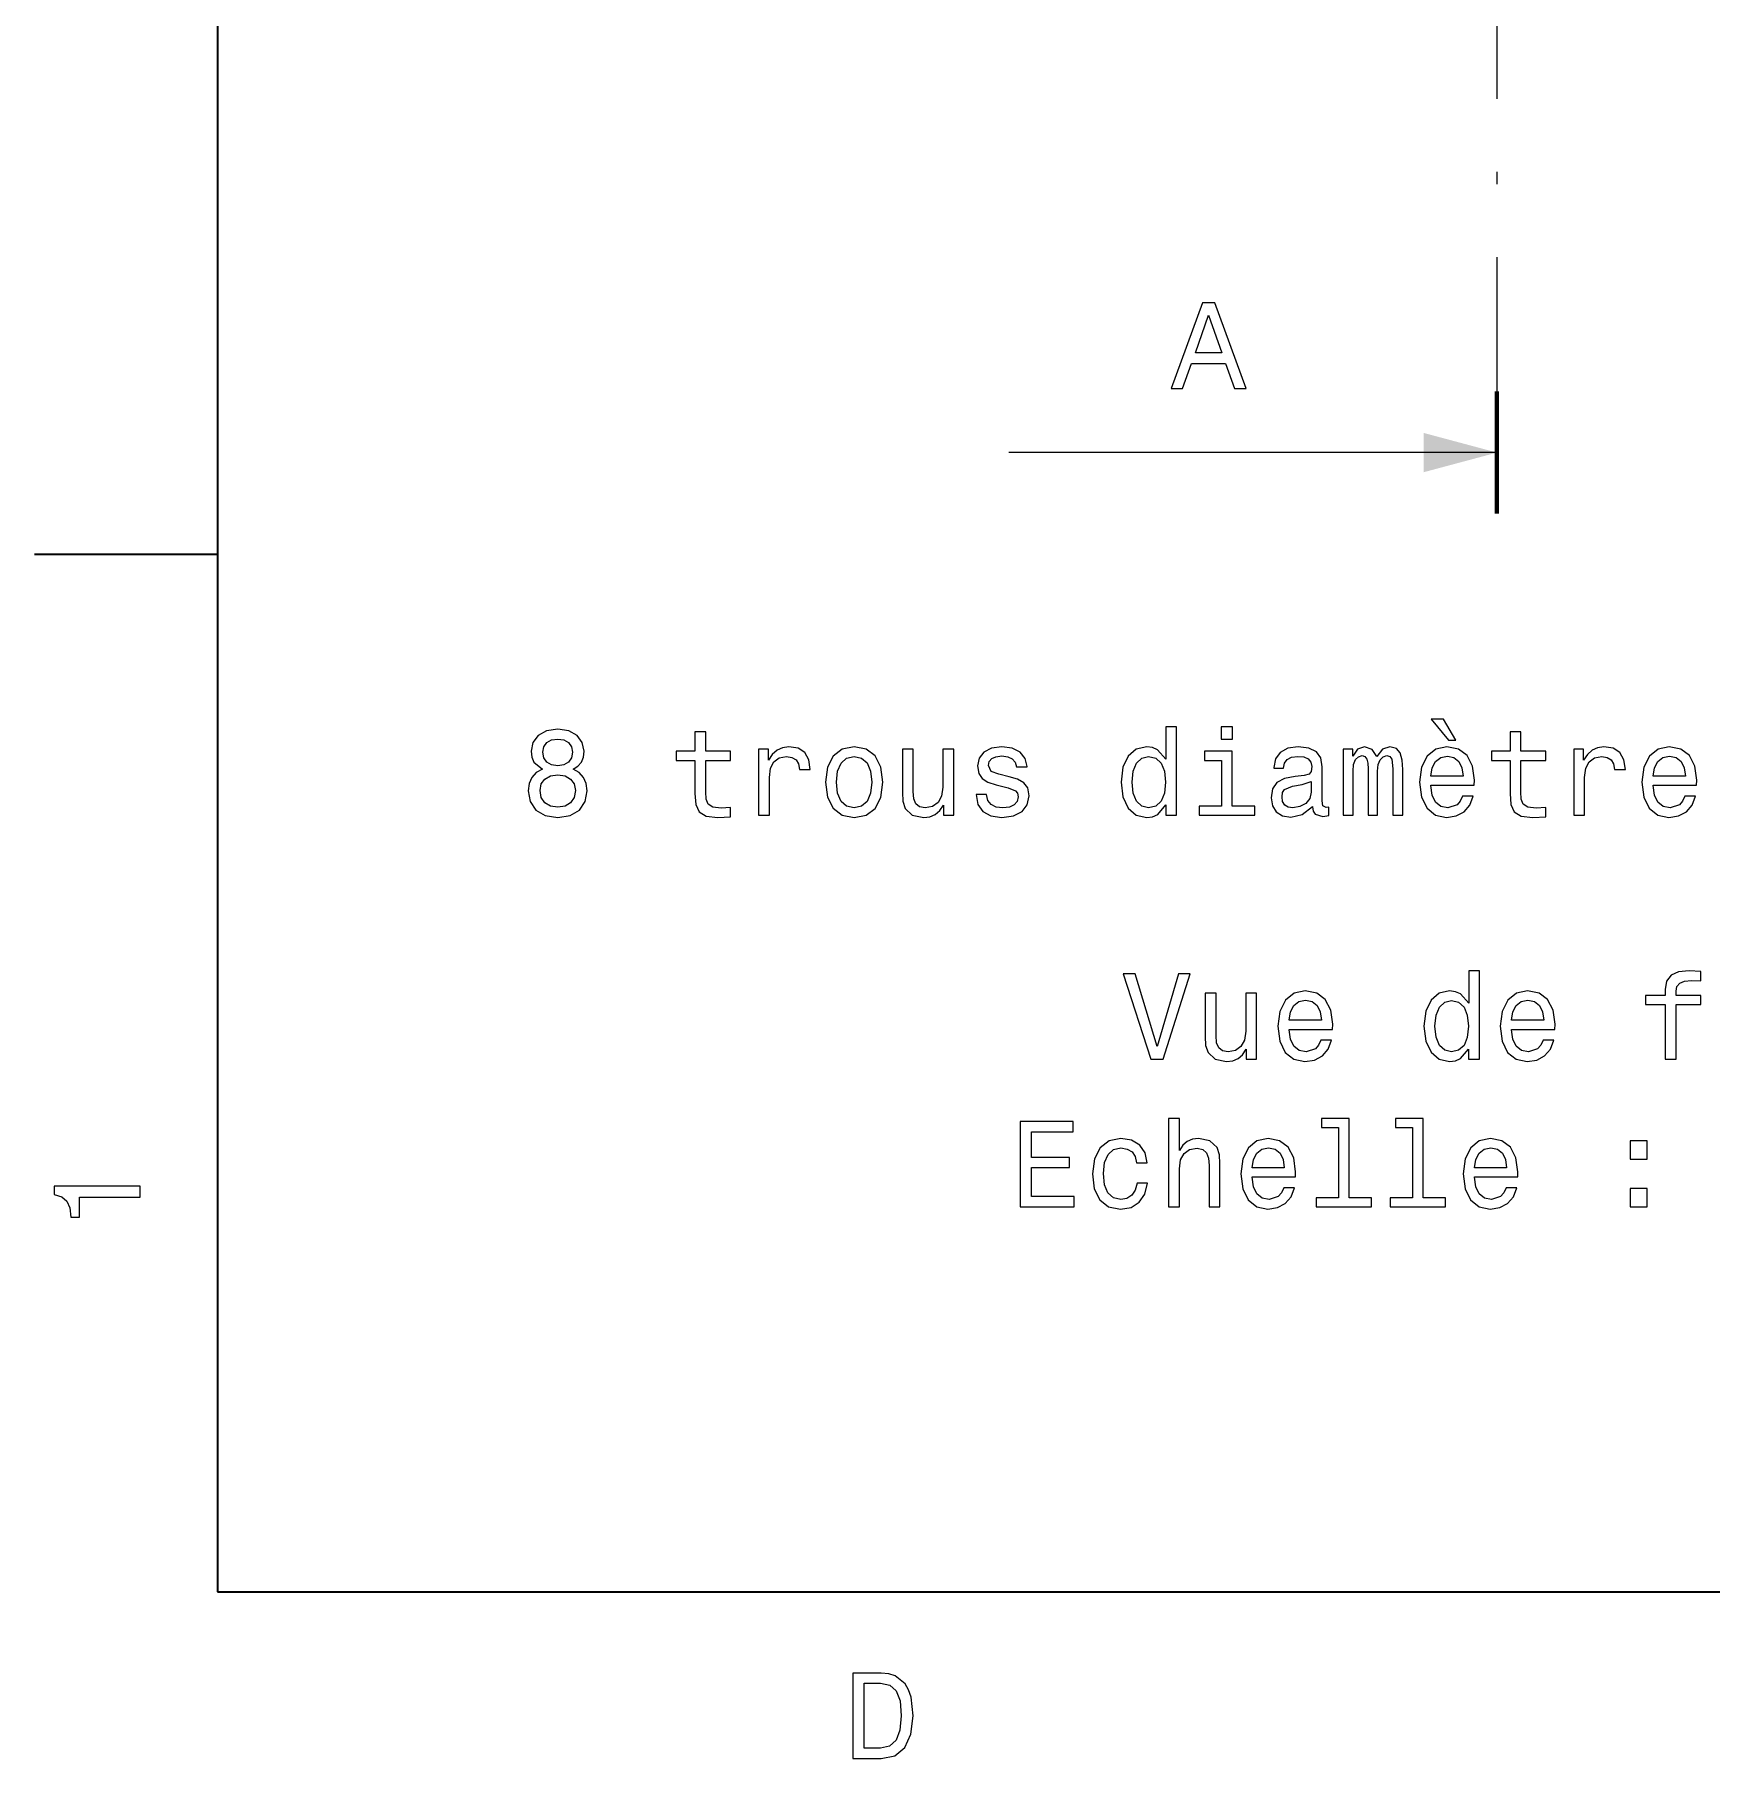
# Model space of a CAD drawing. Extents: x 0 to 297, y 0 to 210.
# Drawn here: x 2.5 to 71.2, y 3.2 to 73.8 of the extents above; entities that cross this region are included whole.
import ezdxf

# ---------------------------------------------------------------- set-up
doc = ezdxf.new("R2010")
doc.units = 0
doc.linetypes.add('DASHDOT', pattern=[18.5, 12, -3, 0.5, -3])

msp = doc.modelspace()

# ---------------------------------------------------------------- linework, layer by layer
at = {"color": 7, "lineweight": 35}
for p, q in [((10, 200), (10, 10)), ((10, 10), (287, 10))]:
    msp.add_line(p, q, dxfattribs=at)
at = {"color": 7, "linetype": 'DASHDOT', "lineweight": 13}
msp.add_line((62.420219, 194.172134), (62.420219, 59.172134), dxfattribs=at)
at = {"color": 7, "lineweight": 100, "ltscale": 0.125}
msp.add_line((62.420219, 54.172134), (62.420219, 59.172134), dxfattribs=at)
at = {"color": 7, "lineweight": 13}
msp.add_line((62.420219, 56.672134), (42.420219, 56.672134), dxfattribs=at)
at = {"color": 7, "lineweight": 35, "ltscale": 0.1875}
msp.add_line((10, 52.5), (2.5, 52.5), dxfattribs=at)
at = {"color": 7, "lineweight": 13}
for points in [[(49.071892, 59.297134), (49.53587, 59.297134), (49.904022, 60.325954), (51.300999, 60.325954), (51.669155, 59.297134), (52.143215, 59.297134), (50.862236, 62.802177), (50.347828, 62.802177)], [(50.065407, 60.754627), (50.605034, 62.297855), (51.144657, 60.754627)], [(23.31287, 43.701672), (23.055666, 43.560463), (22.879152, 43.363777), (22.768202, 43.116657), (22.732899, 42.819107), (22.813591, 42.370262), (23.04558, 42.022278), (23.423822, 41.800377), (23.938231, 41.714642), (24.447598, 41.800377), (24.82584, 42.022278), (25.057827, 42.370262), (25.143562, 42.819107), (25.103216, 43.116657), (24.997309, 43.363777), (24.815752, 43.560463), (24.563591, 43.701672), (24.76532, 43.822712), (24.90653, 43.989136), (24.992266, 44.190865), (25.022526, 44.437984), (24.941833, 44.796055), (24.730019, 45.083519), (24.387077, 45.270119), (23.938231, 45.340721), (23.484341, 45.270119), (23.141401, 45.083519), (22.924541, 44.796055), (22.848894, 44.437984), (22.874109, 44.190865), (22.959845, 43.989136)], [(29.56143, 44.054699), (29.56143, 42.698071), (29.59169, 42.259312), (29.732899, 41.956715), (30.01532, 41.780205), (30.494427, 41.719685), (31.018923, 41.7449), (31.018923, 42.128185), (30.635637, 42.097927), (30.287655, 42.138271), (30.101055, 42.264355), (30.020363, 42.47617), (30.005234, 42.77372), (30.005234, 44.054699), (31.018923, 44.054699), (31.018923, 44.432941), (30.005234, 44.432941), (30.005234, 45.224728), (29.56143, 45.224728), (29.56143, 44.432941), (28.794859, 44.432941), (28.794859, 44.054699)], [(48.846733, 42.234093), (48.846733, 41.815506), (49.290535, 41.815506), (49.290535, 45.436543), (48.851776, 45.436543), (48.851776, 44.110176), (48.513878, 44.493462), (48.307106, 44.584236), (48.070076, 44.619541), (47.641403, 44.518677), (47.308548, 44.236256), (47.09169, 43.782364), (47.016041, 43.172134), (47.09169, 42.561905), (47.308548, 42.10297), (47.641403, 41.815506), (48.070076, 41.719685), (48.307106, 41.754986), (48.518921, 41.845764)], [(51.590248, 45.436543), (51.121227, 45.436543), (51.121227, 44.93222), (51.590248, 44.93222)], [(60.728573, 44.891876), (60.224251, 45.749222), (59.730015, 45.749222), (60.431023, 44.891876)], [(62.95768, 44.054699), (62.95768, 42.698071), (62.987938, 42.259312), (63.12915, 41.956715), (63.411572, 41.780205), (63.890678, 41.719685), (64.415176, 41.7449), (64.415176, 42.128185), (64.031891, 42.097927), (63.683903, 42.138271), (63.497307, 42.264355), (63.416615, 42.47617), (63.401485, 42.77372), (63.401485, 44.054699), (64.415176, 44.054699), (64.415176, 44.432941), (63.401485, 44.432941), (63.401485, 45.224728), (62.95768, 45.224728), (62.95768, 44.432941), (62.191109, 44.432941), (62.191109, 44.054699)], [(23.328001, 44.39764), (23.368347, 44.619541), (23.489384, 44.791012), (23.681026, 44.896919), (23.938231, 44.937263), (24.190392, 44.896919), (24.382034, 44.791012), (24.503073, 44.619541), (24.548462, 44.39764), (24.503073, 44.170692), (24.382034, 43.994179), (24.190392, 43.878185), (23.938231, 43.842884), (23.681026, 43.883228), (23.489384, 43.994179), (23.368347, 44.170692)], [(32.168777, 41.815506), (32.612583, 41.815506), (32.612583, 43.363777), (32.65797, 43.736977), (32.79414, 44.004265), (33.016041, 44.165649), (33.313591, 44.221127), (33.535492, 44.185822), (33.70192, 44.084957), (33.802784, 43.91349), (33.838089, 43.681499), (34.286934, 43.681499), (34.226418, 44.09), (34.05999, 44.382507), (33.782612, 44.559021), (33.404369, 44.619541), (33.147163, 44.579193), (32.925262, 44.478329), (32.728577, 44.306862), (32.572235, 44.074871), (32.572235, 44.52372), (32.168777, 44.52372)], [(34.907249, 43.167091), (34.987942, 42.551819), (35.219933, 42.097927), (35.588089, 41.815506), (36.082321, 41.719685), (36.571518, 41.815506), (36.939674, 42.092884), (37.171661, 42.546776), (37.257397, 43.167091), (37.171661, 43.782364), (36.939674, 44.241299), (36.571518, 44.518677), (36.082321, 44.619541), (35.588089, 44.518677), (35.219933, 44.236256), (34.987942, 43.782364)], [(40.162292, 44.52372), (39.718491, 44.52372), (39.718491, 42.96032), (39.66806, 42.597206), (39.521805, 42.334957), (39.294861, 42.173576), (38.997307, 42.123142), (38.760277, 42.16349), (38.608978, 42.284527), (38.523247, 42.491299), (38.503075, 42.783806), (38.503075, 44.52372), (38.059269, 44.52372), (38.059269, 42.743462), (38.074398, 42.385391), (38.170219, 42.087841), (38.462727, 41.815506), (38.931747, 41.719685), (39.183907, 41.754986), (39.400768, 41.845764), (39.587364, 42.002106), (39.738663, 42.22905), (39.738663, 41.815506), (40.162292, 41.815506)], [(42.43679, 43.394035), (42.008118, 43.4949), (41.690392, 43.610893), (41.584488, 43.847927), (41.614746, 44.014355), (41.72065, 44.135391), (41.89212, 44.21104), (42.13924, 44.241299), (42.376274, 44.21104), (42.562874, 44.120262), (42.683907, 43.984093), (42.734341, 43.802536), (43.16806, 43.802536), (43.16806, 43.812626), (43.092411, 44.140434), (42.885635, 44.39764), (42.562874, 44.559021), (42.13924, 44.619541), (41.710564, 44.559021), (41.397888, 44.392593), (41.201202, 44.145477), (41.140678, 43.832798), (41.186069, 43.530205), (41.327278, 43.318386), (41.559269, 43.167091), (41.897163, 43.061184), (42.391403, 42.940147), (42.693993, 42.814064), (42.774689, 42.7132), (42.804947, 42.561905), (42.75956, 42.375305), (42.638519, 42.234093), (42.441833, 42.143314), (42.179588, 42.113056), (41.902206, 42.143314), (41.700478, 42.249222), (41.564312, 42.420692), (41.508835, 42.657726), (41.080162, 42.657726), (41.150768, 42.254269), (41.35754, 41.961761), (41.685349, 41.785248), (42.13924, 41.719685), (42.613304, 41.785248), (42.961288, 41.961761), (43.173103, 42.244179), (43.248749, 42.612335), (43.193275, 42.930058), (43.036934, 43.146919), (42.779732, 43.288128)], [(54.8633, 42.168533), (54.8633, 42.1534), (54.888519, 41.981934), (54.964165, 41.860893), (55.281891, 41.765072), (55.529007, 41.80542), (55.529007, 42.148357), (55.4231, 42.133228), (55.281891, 42.198792), (55.256672, 42.40052), (55.256672, 43.802536), (55.196156, 44.160606), (55.019642, 44.412769), (54.712006, 44.564064), (54.27829, 44.619541), (53.854656, 44.559021), (53.541977, 44.38755), (53.345291, 44.120262), (53.279728, 43.767235), (53.279728, 43.736977), (53.678143, 43.736977), (53.713448, 43.948792), (53.824394, 44.10009), (54.005951, 44.190865), (54.263161, 44.22617), (54.510277, 44.200954), (54.68679, 44.125305), (54.792698, 43.994179), (54.827999, 43.812626), (54.807827, 43.600807), (54.727135, 43.4949), (54.525406, 43.444469), (54.147163, 43.404121), (53.713448, 43.313343), (53.405807, 43.151962), (53.224251, 42.899799), (53.168777, 42.5266), (53.219208, 42.193748), (53.375549, 41.946629), (53.627708, 41.790291), (53.975693, 41.734814), (54.444714, 41.840721)], [(56.114021, 41.815506), (56.522522, 41.815506), (56.522522, 43.626026), (56.547741, 43.898357), (56.623386, 44.095043), (56.73938, 44.21104), (56.890678, 44.256428), (57.011715, 44.216084), (57.092407, 44.115219), (57.132755, 43.943748), (57.147884, 43.716805), (57.147884, 41.815506), (57.53117, 41.815506), (57.53117, 43.626026), (57.556385, 43.893314), (57.632034, 44.09), (57.753071, 44.21104), (57.904366, 44.256428), (58.025406, 44.216084), (58.106098, 44.115219), (58.156528, 43.716805), (58.156528, 41.815506), (58.565029, 41.815506), (58.565029, 43.686543), (58.539814, 44.074871), (58.459122, 44.372421), (58.297741, 44.553978), (58.035492, 44.619541), (57.727856, 44.518677), (57.490822, 44.22617), (57.304222, 44.513634), (56.991543, 44.619541), (56.704079, 44.518677), (56.507393, 44.236256), (56.507393, 44.52372), (56.114021, 44.52372)], [(59.714886, 43.041012), (61.490101, 43.041012), (61.495144, 43.247784), (61.414452, 43.827755), (61.192551, 44.261471), (60.839523, 44.52372), (60.370506, 44.619541), (59.911572, 44.518677), (59.558544, 44.236256), (59.3316, 43.777321), (59.250908, 43.172134), (59.326557, 42.551819), (59.553501, 42.097927), (59.901485, 41.815506), (60.355373, 41.719685), (60.748749, 41.785248), (61.071514, 41.956715), (61.308544, 42.22905), (61.444714, 42.592163), (61.005951, 42.592163), (60.915173, 42.390434), (60.78405, 42.239136), (60.410851, 42.118099), (60.123386, 42.173576), (59.906528, 42.35009), (59.765316, 42.63755), (59.714886, 43.025879)], [(65.565033, 41.815506), (66.008835, 41.815506), (66.008835, 43.363777), (66.054222, 43.736977), (66.190384, 44.004265), (66.412292, 44.165649), (66.709839, 44.221127), (66.931747, 44.185822), (67.098167, 44.084957), (67.199036, 43.91349), (67.234337, 43.681499), (67.683182, 43.681499), (67.622665, 44.09), (67.456238, 44.382507), (67.178864, 44.559021), (66.800613, 44.619541), (66.543411, 44.579193), (66.32151, 44.478329), (66.124825, 44.306862), (65.968491, 44.074871), (65.968491, 44.52372), (65.565033, 44.52372)], [(68.822952, 43.041012), (70.598167, 43.041012), (70.60321, 43.247784), (70.522522, 43.827755), (70.300613, 44.261471), (69.947586, 44.52372), (69.478577, 44.619541), (69.019638, 44.518677), (68.666611, 44.236256), (68.439667, 43.777321), (68.358978, 43.172134), (68.434624, 42.551819), (68.661568, 42.097927), (69.009552, 41.815506), (69.46344, 41.719685), (69.856812, 41.785248), (70.179581, 41.956715), (70.416611, 42.22905), (70.55278, 42.592163), (70.114014, 42.592163), (70.023239, 42.390434), (69.89212, 42.239136), (69.518921, 42.118099), (69.231453, 42.173576), (69.014595, 42.35009), (68.873383, 42.63755), (68.822952, 43.025879)], [(35.361141, 43.172134), (35.406532, 43.626026), (35.547741, 43.953835), (35.774689, 44.155563), (36.082321, 44.22617), (36.384918, 44.155563), (36.611862, 43.958878), (36.753075, 43.626026), (36.803505, 43.172134), (36.753075, 42.7132), (36.611862, 42.380348), (36.384918, 42.178619), (36.082321, 42.113056), (35.774689, 42.178619), (35.547741, 42.380348), (35.406532, 42.7132)], [(48.145725, 44.221127), (48.438232, 44.15052), (48.660133, 43.953835), (48.79126, 43.626026), (48.84169, 43.172134), (48.79126, 42.7132), (48.660133, 42.385391), (48.438232, 42.183662), (48.145725, 42.118099), (47.868347, 42.183662), (47.656532, 42.385391), (47.51532, 42.718243), (47.469933, 43.172134), (47.51532, 43.620983), (47.656532, 43.948792), (47.868347, 44.15052)], [(51.575119, 42.188705), (51.575119, 44.432941), (50.435349, 44.432941), (50.435349, 44.054699), (51.131317, 44.054699), (51.131317, 42.188705), (50.223534, 42.188705), (50.223534, 41.815506), (52.492989, 41.815506), (52.492989, 42.188705)], [(59.714886, 43.414207), (59.770359, 43.762192), (59.906528, 44.019398), (60.1133, 44.175735), (60.385635, 44.231213), (60.652927, 44.175735), (60.859699, 44.019398), (60.985779, 43.762192), (61.031166, 43.414207)], [(68.822952, 43.414207), (68.878426, 43.762192), (69.014595, 44.019398), (69.221367, 44.175735), (69.493698, 44.231213), (69.760994, 44.175735), (69.967766, 44.019398), (70.093842, 43.762192), (70.139236, 43.414207)], [(23.217049, 42.829193), (23.262438, 43.096485), (23.408691, 43.298214), (23.635637, 43.42934), (23.938231, 43.474728), (24.235781, 43.42934), (24.462727, 43.298214), (24.60898, 43.096485), (24.659412, 42.829193), (24.60898, 42.541729), (24.462727, 42.324871), (24.235781, 42.183662), (23.938231, 42.138271), (23.635637, 42.183662), (23.408691, 42.324871), (23.262438, 42.541729)], [(54.81287, 42.763634), (54.75235, 42.501385), (54.590969, 42.299656), (54.348892, 42.168533), (54.051342, 42.123142), (53.859699, 42.148357), (53.723534, 42.22905), (53.637798, 42.370262), (53.612579, 42.566948), (53.632755, 42.743462), (53.713448, 42.869541), (54.036213, 43.01075), (54.444714, 43.07127), (54.81287, 43.192307)], [(49.369785, 35.320549), (48.492264, 32.34), (47.589523, 35.320549), (47.110416, 35.320549), (48.240101, 31.815506), (48.744423, 31.815506), (49.848892, 35.320549)], [(61.256672, 32.234093), (61.256672, 31.815506), (61.700478, 31.815506), (61.700478, 35.436543), (61.261715, 35.436543), (61.261715, 34.110176), (60.92382, 34.493462), (60.717049, 34.584236), (60.480015, 34.619541), (60.051338, 34.518677), (59.718487, 34.236256), (59.501629, 33.782364), (59.42598, 33.172134), (59.501629, 32.561905), (59.718487, 32.10297), (60.051338, 31.815506), (60.480015, 31.719685), (60.717049, 31.754988), (60.928864, 31.845766)], [(69.31575, 34.054699), (69.31575, 31.815506), (69.759552, 31.815506), (69.759552, 34.054699), (70.768204, 34.054699), (70.768204, 34.432941), (69.759552, 34.432941), (69.759552, 34.599369), (69.794861, 34.801098), (69.910851, 34.937263), (70.107536, 35.017956), (70.389961, 35.048214), (70.768204, 35.028042), (70.768204, 35.411327), (70.289093, 35.436543), (69.855377, 35.391155), (69.55278, 35.254986), (69.371231, 35.017956), (69.31575, 34.680058), (69.31575, 34.432941), (68.503792, 34.432941), (68.503792, 34.054699)], [(53.908688, 33.041012), (55.683907, 33.041012), (55.68895, 33.247784), (55.608257, 33.827755), (55.386353, 34.261471), (55.033329, 34.52372), (54.564308, 34.619541), (54.105373, 34.518677), (53.75235, 34.236256), (53.525402, 33.777321), (53.444714, 33.172134), (53.520359, 32.551819), (53.747307, 32.097927), (54.095287, 31.815506), (54.549179, 31.719685), (54.942551, 31.785246), (55.265316, 31.956717), (55.50235, 32.22905), (55.638515, 32.592163), (55.199757, 32.592163), (55.108978, 32.390434), (54.977852, 32.239136), (54.604652, 32.118099), (54.317192, 32.173576), (54.10033, 32.35009), (53.959122, 32.63755), (53.908688, 33.025879)], [(63.016758, 33.041012), (64.791977, 33.041012), (64.79702, 33.247784), (64.716324, 33.827755), (64.494423, 34.261471), (64.141396, 34.52372), (63.672379, 34.619541), (63.213444, 34.518677), (62.86042, 34.236256), (62.633472, 33.777321), (62.55278, 33.172134), (62.628429, 32.551819), (62.855377, 32.097927), (63.203358, 31.815506), (63.657249, 31.719685), (64.050621, 31.785246), (64.373383, 31.956717), (64.61042, 32.22905), (64.746582, 32.592163), (64.307823, 32.592163), (64.217049, 32.390434), (64.085922, 32.239136), (63.712723, 32.118099), (63.425262, 32.173576), (63.208401, 32.35009), (63.067192, 32.63755), (63.016758, 33.025879)], [(52.572235, 34.52372), (52.128429, 34.52372), (52.128429, 32.96032), (52.077995, 32.597206), (51.931744, 32.334957), (51.7048, 32.173576), (51.407249, 32.123142), (51.170216, 32.16349), (51.018921, 32.284527), (50.933186, 32.491299), (50.913013, 32.783806), (50.913013, 34.52372), (50.469208, 34.52372), (50.469208, 32.743462), (50.484337, 32.385391), (50.580158, 32.087841), (50.872665, 31.815506), (51.341686, 31.719685), (51.593849, 31.754988), (51.810707, 31.845766), (51.997307, 32.002106), (52.148602, 32.22905), (52.148602, 31.815506), (52.572235, 31.815506)], [(53.908688, 33.414207), (53.964165, 33.762192), (54.10033, 34.019398), (54.307106, 34.175735), (54.579437, 34.231213), (54.846729, 34.175735), (55.053501, 34.019398), (55.179581, 33.762192), (55.224972, 33.414207)], [(60.555664, 34.221127), (60.848171, 34.15052), (61.070072, 33.953835), (61.201195, 33.626026), (61.251629, 33.172134), (61.201195, 32.7132), (61.070072, 32.385391), (60.848171, 32.183662), (60.555664, 32.118099), (60.278286, 32.183662), (60.066471, 32.385391), (59.925259, 32.718243), (59.879871, 33.172134), (59.925259, 33.620983), (60.066471, 33.948792), (60.278286, 34.15052)], [(63.016758, 33.414207), (63.072235, 33.762192), (63.208401, 34.019398), (63.415173, 34.175735), (63.687508, 34.231213), (63.9548, 34.175735), (64.161575, 34.019398), (64.287651, 33.762192), (64.333038, 33.414207)], [(42.879154, 25.768677), (45.098175, 25.768677), (45.098175, 26.192308), (43.343132, 26.192308), (43.343132, 27.377466), (44.906532, 27.377466), (44.906532, 27.796055), (43.343132, 27.796055), (43.343132, 28.845045), (45.057827, 28.845045), (45.057827, 29.268677), (42.879154, 29.268677)], [(48.966328, 25.768677), (49.410133, 25.768677), (49.410133, 27.332077), (49.455521, 27.690147), (49.601776, 27.952394), (49.82872, 28.113777), (50.131313, 28.174297), (50.37339, 28.123863), (50.524689, 27.987698), (50.600334, 27.760752), (50.625549, 27.458158), (50.625549, 25.768677), (51.069355, 25.768677), (51.069355, 27.548937), (51.049183, 27.907005), (50.958405, 28.204556), (50.660854, 28.476891), (50.196877, 28.572712), (49.944717, 28.537409), (49.727856, 28.441587), (49.546299, 28.290291), (49.410133, 28.083519), (49.410133, 29.389713), (48.966328, 29.389713)], [(55.92094, 29.016516), (55.92094, 26.141876), (55.008118, 26.141876), (55.008118, 25.768677), (57.272526, 25.768677), (57.272526, 26.141876), (56.364746, 26.141876), (56.364746, 29.389713), (55.224976, 29.389713), (55.224976, 29.016516)], [(58.956963, 29.016516), (58.956963, 26.141876), (58.04414, 26.141876), (58.04414, 25.768677), (60.308548, 25.768677), (60.308548, 26.141876), (59.400768, 26.141876), (59.400768, 29.389713), (58.260998, 29.389713), (58.260998, 29.016516)], [(47.65509, 27.579195), (48.093849, 27.579195), (48.003075, 27.982655), (47.786213, 28.300377), (47.448318, 28.497063), (47.009556, 28.572712), (46.525406, 28.471848), (46.157249, 28.189426), (45.925262, 27.730492), (45.84457, 27.115219), (45.920219, 26.504988), (46.147163, 26.051098), (46.505234, 25.768677), (46.994427, 25.672855), (47.428146, 25.748505), (47.766041, 25.96032), (47.998028, 26.293173), (48.098892, 26.736977), (47.675262, 26.736977), (47.599613, 26.454556), (47.458405, 26.242741), (47.256676, 26.111616), (47.009556, 26.07127), (46.70192, 26.136833), (46.480019, 26.338562), (46.343849, 26.66637), (46.298462, 27.130348), (46.343849, 27.584238), (46.485062, 27.912048), (46.712006, 28.113777), (47.009556, 28.184383), (47.271805, 28.138994), (47.468491, 28.022999), (47.599613, 27.831356)], [(52.390678, 26.994181), (54.165897, 26.994181), (54.17094, 27.200953), (54.090248, 27.780924), (53.868347, 28.214642), (53.51532, 28.476891), (53.046299, 28.572712), (52.587368, 28.471848), (52.234341, 28.189426), (52.007397, 27.730492), (51.926704, 27.125305), (52.002354, 26.504988), (52.229298, 26.051098), (52.577278, 25.768677), (53.03117, 25.672855), (53.424541, 25.738417), (53.747307, 25.909887), (53.984341, 26.182222), (54.120506, 26.545334), (53.681747, 26.545334), (53.590969, 26.343605), (53.459846, 26.192308), (53.086647, 26.07127), (52.799183, 26.126745), (52.582321, 26.303259), (52.441113, 26.590723), (52.390678, 26.979052)], [(61.498749, 26.994181), (63.273964, 26.994181), (63.279007, 27.200953), (63.198318, 27.780924), (62.976418, 28.214642), (62.62339, 28.476891), (62.154369, 28.572712), (61.695435, 28.471848), (61.342411, 28.189426), (61.115463, 27.730492), (61.034775, 27.125305), (61.11042, 26.504988), (61.337364, 26.051098), (61.685349, 25.768677), (62.13924, 25.672855), (62.532612, 25.738417), (62.855377, 25.909887), (63.092411, 26.182222), (63.228577, 26.545334), (62.789818, 26.545334), (62.699036, 26.343605), (62.567917, 26.192308), (62.194717, 26.07127), (61.907249, 26.126745), (61.690392, 26.303259), (61.549183, 26.590723), (61.498749, 26.979052)], [(67.878433, 27.725449), (68.574402, 27.725449), (68.574402, 28.476891), (67.878433, 28.476891)], [(52.390678, 27.36738), (52.446156, 27.715363), (52.582321, 27.972567), (52.789097, 28.128906), (53.061432, 28.184383), (53.32872, 28.128906), (53.535492, 27.972567), (53.661575, 27.715363), (53.706963, 27.36738)], [(61.498749, 27.36738), (61.554226, 27.715363), (61.690392, 27.972567), (61.897163, 28.128906), (62.169502, 28.184383), (62.43679, 28.128906), (62.643562, 27.972567), (62.769646, 27.715363), (62.815033, 27.36738)], [(6.833213, 26.159222), (6.833213, 26.618156), (3.307997, 26.618156), (3.307997, 26.275217), (3.615634, 26.184439), (3.822406, 26.002882), (3.943444, 25.725506), (3.98379, 25.34222), (4.341859, 25.34222), (4.341859, 26.159222)], [(67.878433, 25.768677), (68.574402, 25.768677), (68.574402, 26.520117), (67.878433, 26.520117)], [(37.194958, 6.666787), (36.029972, 6.666787), (36.029972, 3.166787), (37.194958, 3.166787), (37.744667, 3.277738), (38.153168, 3.615634), (38.405331, 4.165346), (38.496109, 4.916787), (38.415417, 5.683357), (38.314552, 5.985951), (38.173344, 6.228026), (37.764839, 6.555836), (37.497551, 6.636527)], [(37.159653, 6.248199), (37.542938, 6.17255), (37.805187, 5.940562), (37.961525, 5.527017), (38.011959, 4.916787), (37.956482, 4.326729), (37.800144, 3.913184), (37.532852, 3.666066), (37.159653, 3.585375), (36.498989, 3.585375), (36.498989, 6.248199)]]:
    msp.add_lwpolyline(points, close=True, dxfattribs=at)
msp.add_solid([(59.420219, 55.868286), (62.420219, 56.672134), (59.420219, 57.475983)], dxfattribs=at)

doc.saveas('drawing.dxf')
